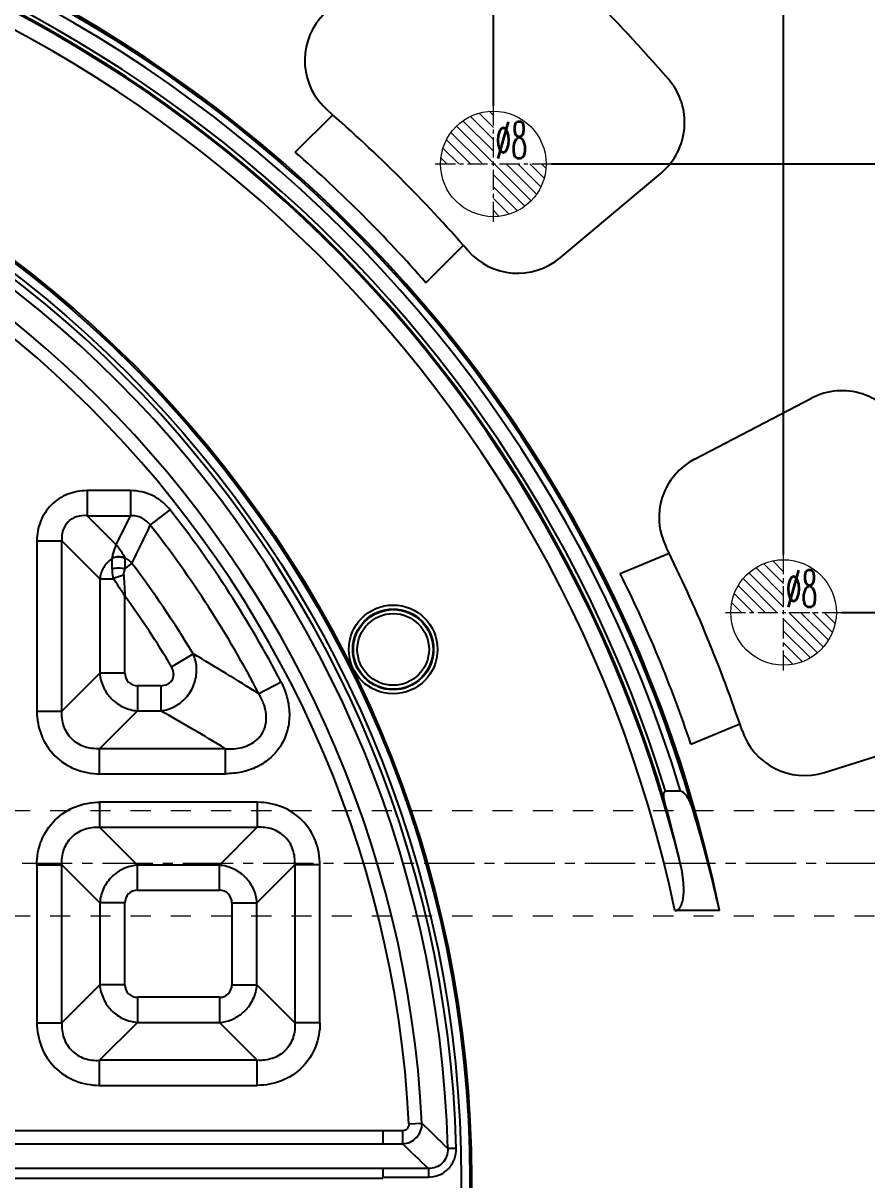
# Model space of a CAD drawing. Header units: millimetres. Extents: x 3054 to 4939, y -1170 to 130.
# Drawn here: x 3602.4 to 3666.4, y -780.7 to -693 of the extents above; entities that cross this region are included whole.
import ezdxf

# ---------------------------------------------------------------- set-up
doc = ezdxf.new("R2010")
doc.units = ezdxf.units.MM
doc.header["$LTSCALE"] = 16.335
doc.header["$PDMODE"] = 3
doc.header["$PDSIZE"] = 0.3125
doc.linetypes.add('CENTER', pattern=[0.6, 0.375, -0.075, 0.075, -0.075])
doc.linetypes.add('HIDDEN', pattern=[0.2, 0.1, -0.1])
doc.layers.get('0').update_dxf_attribs({"linetype": 'CONTINUOUS'})
doc.layers.get('Defpoints').update_dxf_attribs({"linetype": 'CONTINUOUS'})
doc.layers.add('11', color=7, linetype='CONTINUOUS')
doc.layers.add('cool', color=153, linetype='HIDDEN', lineweight=9)
doc.layers.add('epin', color=13, linetype='CONTINUOUS', lineweight=9)
doc.styles.get("Standard").update_dxf_attribs({"font": 'txt', "width": 0.8})
doc.styles.add('TXT05', font='txt.shx', dxfattribs={"width": 0.5, "bigfont": 'gbcbig.shx'})
doc.dimstyles.get("Standard").update_dxf_attribs({"dimtxt": 0.15625, "dimasz": 0.1875, "dimexe": 0.125, "dimexo": 0.0625, "dimtad": 0, "dimtih": 1, "dimtoh": 1, "dimdsep": 46, "dimtxsty": 'Standard', "dimcen": 0.09, "dimadec": 0, "dimazin": 0, "dimtp": 0.01, "dimtm": 0.01, "dimtfac": 1, "dimtofl": 0, "dimtmove": 0, "dimatfit": 3, "dimfxl": 0, "dimtolj": 1, "dimarcsym": 0})

# ---------------------------------------------------------------- blocks, each defined once
blk = doc.blocks.new('epin_ejp_8')
at = {"layer": 'epin'}
h = blk.add_hatch(dxfattribs=at)
h.set_pattern_fill('_ANSI31', color=123, scale=0.2, angle=90, style=0)
h.set_pattern_definition([(135, (-3609.8168, 780.7174), (-0.44901281, -0.44901281), [])])
h.paths.add_polyline_path([(0, 4, 0.414214), (-4, 0), (0, 0)])
h.paths.add_polyline_path([(4, 0), (0, 0), (0, -4, 0.414214)])
at = {"layer": 'epin', "color": 1, "linetype": 'CENTER', "ltscale": 0.248791}
for p, q in [((0, -4.4), (0, 4.4)), ((-4.4, 0), (4.4, 0))]:
    blk.add_line(p, q, dxfattribs=at)
at = {"layer": 'epin'}
blk.add_circle((0, 0), 4, dxfattribs=at)
at = {"layer": 'epin', "color": 6, "style": 'TXT05', "width": 0.5}
blk.add_text('%%c8', height=2.8, dxfattribs=at).set_placement((0.16, 0.4))
blk = doc.blocks.new('*D115')
at = {"color": 4, "lineweight": -2}
blk.add_line((3706.275, -756.718), (3724.555, -756.718), dxfattribs=at)
at = {"layer": 'Defpoints', "color": 0}
for p in [(3706.275, -756.718), (3724.555, -756.718), (3555.085, -785.718)]:
    blk.add_point(p, dxfattribs=at)
at = {"color": 6, "insert": (3731.888, -756.718), "char_height": 5, "attachment_point": 5}
blk.add_mtext('\\A1;29.00', dxfattribs=at)
blk = doc.blocks.new('*D116')
at = {"color": 4, "lineweight": -2}
blk.add_line((3664.481, -737.718), (3724.555, -737.718), dxfattribs=at)
at = {"layer": 'Defpoints', "color": 0}
for p in [(3664.481, -737.718), (3724.555, -737.718), (3555.085, -785.718)]:
    blk.add_point(p, dxfattribs=at)
at = {"color": 6, "insert": (3731.888, -737.718), "char_height": 5, "attachment_point": 5}
blk.add_mtext('\\A1;48.00', dxfattribs=at)
blk = doc.blocks.new('*D117')
at = {"color": 4, "lineweight": -2}
blk.add_line((3642.481, -703.718), (3724.555, -703.718), dxfattribs=at)
at = {"layer": 'Defpoints', "color": 0}
for p in [(3642.481, -703.718), (3724.555, -703.718), (3555.085, -785.718)]:
    blk.add_point(p, dxfattribs=at)
at = {"color": 6, "insert": (3731.888, -703.718), "char_height": 5, "attachment_point": 5}
blk.add_mtext('\\A1;82.00', dxfattribs=at)
blk = doc.blocks.new('*D118')
at = {"color": 4, "lineweight": -2}
blk.add_line((3665.052, -688.718), (3724.555, -688.718), dxfattribs=at)
at = {"layer": 'Defpoints', "color": 0}
for p in [(3665.052, -688.718), (3724.555, -688.718), (3555.085, -785.718)]:
    blk.add_point(p, dxfattribs=at)
at = {"color": 6, "insert": (3731.888, -688.718), "char_height": 5, "attachment_point": 5}
blk.add_mtext('\\A1;97.00', dxfattribs=at)
blk = doc.blocks.new('*D119')
at = {"color": 4, "lineweight": -2}
blk.add_line((3602.481, -674.718), (3724.555, -674.718), dxfattribs=at)
at = {"layer": 'Defpoints', "color": 0}
for p in [(3602.481, -674.718), (3724.555, -674.718), (3555.085, -785.718)]:
    blk.add_point(p, dxfattribs=at)
at = {"color": 6, "insert": (3731.888, -674.718), "char_height": 5, "attachment_point": 5}
blk.add_mtext('\\A1;111.00', dxfattribs=at)
blk = doc.blocks.new('*D120')
at = {"color": 4, "lineweight": -2}
blk.add_line((3559.485, -668.718), (3724.555, -668.718), dxfattribs=at)
at = {"layer": 'Defpoints', "color": 0}
for p in [(3559.485, -668.718), (3724.555, -668.718), (3555.085, -785.718)]:
    blk.add_point(p, dxfattribs=at)
at = {"color": 6, "insert": (3732.555, -668.718), "char_height": 5, "attachment_point": 5}
blk.add_mtext('\\A1;117.00', dxfattribs=at)
blk = doc.blocks.new('*D121')
at = {"color": 4, "lineweight": -2}
for p, q in [((3704.555, -667.718), (3714.555, -661.758)), ((3714.555, -661.758), (3724.555, -661.758)), ((3686.461, -667.718), (3704.555, -667.718))]:
    blk.add_line(p, q, dxfattribs=at)
at = {"layer": 'Defpoints', "color": 0}
for p in [(3724.555, -661.758), (3686.461, -667.718), (3555.085, -785.718)]:
    blk.add_point(p, dxfattribs=at)
at = {"color": 6, "insert": (3732.555, -661.758), "char_height": 5, "attachment_point": 5}
blk.add_mtext('\\A1;118.00', dxfattribs=at)
blk = doc.blocks.new('*D129')
at = {"color": 4, "lineweight": -2}
blk.add_line((3638.081, -699.318), (3638.081, -618.89), dxfattribs=at)
at = {"layer": 'Defpoints', "color": 0}
for p in [(3638.081, -618.89), (3638.081, -699.318), (3555.085, -785.718)]:
    blk.add_point(p, dxfattribs=at)
at = {"color": 6, "insert": (3638.081, -611.556), "char_height": 5, "attachment_point": 5, "rotation": 90}
blk.add_mtext('\\A1;83.00', dxfattribs=at)
blk = doc.blocks.new('*D130')
at = {"color": 4, "lineweight": -2}
blk.add_line((3660.081, -733.318), (3660.081, -618.89), dxfattribs=at)
at = {"layer": 'Defpoints', "color": 0}
for p in [(3660.081, -618.89), (3660.081, -733.318), (3555.085, -785.718)]:
    blk.add_point(p, dxfattribs=at)
at = {"color": 6, "insert": (3660.081, -610.556), "char_height": 5, "attachment_point": 5, "rotation": 90}
blk.add_mtext('\\A1;105.00', dxfattribs=at)
blk = doc.blocks.new('*D131')
at = {"color": 4, "lineweight": -2}
blk.add_line((3683.585, -658.918), (3683.585, -618.89), dxfattribs=at)
at = {"layer": 'Defpoints', "color": 0}
for p in [(3683.585, -618.89), (3683.585, -658.918), (3555.085, -785.718)]:
    blk.add_point(p, dxfattribs=at)
at = {"color": 6, "insert": (3683.585, -609.89), "char_height": 5, "attachment_point": 5, "rotation": 90}
blk.add_mtext('\\A1;128.50', dxfattribs=at)
blk = doc.blocks.new('4')
at = {"layer": '11', "color": 3, "linetype": 'Continuous'}
for p, q in [((-12.852, 216.652), (-13.724, 226.616)), ((12.852, 216.656), (13.724, 226.619)), ((-7, 208.127), (-7, 212.136)), ((7, 208.13), (7, 212.139))]:
    blk.add_line(p, q, dxfattribs=at)
for centre, radius, start, end in [((0.026, 105), 127.366, 85.91485, 94.10934), ((-8.743, 227.051), 5, 94.10934, 185), ((8.743, 227.055), 5, 355, 85.91485), ((-7.871, 217.088), 5, 185, 274.03007), ((7.871, 217.092), 5, 265.99628, 355), ((0.026, 105), 107.366, 85.99628, 94.03007), ((0.026, 105), 103.366, 86.13132, 93.8975)]:
    blk.add_arc(centre, radius, start, end, dxfattribs=at)

msp = doc.modelspace()

# ---------------------------------------------------------------- linework, layer by layer
at = {"layer": '11', "color": 7, "linetype": 'Continuous'}
for p, q in [((3610.582, -728.482), (3607.276, -728.482)), ((3607.276, -728.482), (3607.276, -730.382)), ((3610.582, -728.482), (3610.582, -730.382)), ((3612.075, -731.107), (3613.568, -729.931)), ((3607.276, -730.382), (3610.582, -730.382)), ((3607.276, -730.382), (3609.495, -732.601)), ((3609.495, -732.601), (3610.582, -730.382)), ((3603.475, -732.283), (3603.475, -745.19)), ((3603.475, -732.283), (3605.375, -732.283)), ((3605.375, -745.19), (3605.375, -732.283)), ((3608.248, -735.156), (3605.375, -732.283)), ((3609.171, -734.414), (3609.171, -733.626)), ((3610.15, -733.627), (3610.149, -734.414)), ((3610.149, -734.414), (3610.686, -734.007)), ((3608.248, -735.156), (3609.281, -735.156)), ((3608.248, -735.156), (3608.248, -742.317)), ((3610.149, -742.317), (3610.149, -736.474)), ((3613.69, -741.827), (3615.318, -740.847)), ((3605.375, -745.19), (3608.248, -742.317)), ((3610.149, -742.317), (3608.248, -742.317)), ((3612.876, -743.268), (3611.099, -743.268)), ((3611.099, -743.268), (3611.099, -745.168)), ((3612.876, -743.268), (3612.876, -745.168)), ((3621.991, -743.008), (3620.303, -743.881)), ((3603.475, -745.19), (3605.375, -745.19)), ((3611.099, -745.168), (3608.226, -748.041)), ((3611.099, -745.168), (3612.876, -745.168)), ((3617.77, -748.041), (3608.226, -748.041)), ((3608.226, -749.942), (3608.226, -748.041)), ((3617.771, -749.942), (3617.771, -748.041)), ((3608.226, -749.942), (3617.771, -749.942)), ((3652.277, -751.273), (3651.14, -751.273)), ((3620.184, -752.099), (3608.226, -752.099)), ((3608.226, -752.099), (3608.226, -754)), ((3620.184, -752.099), (3620.184, -754)), ((3608.226, -754), (3620.184, -754)), ((3608.226, -754), (3611.099, -756.873)), ((3617.311, -756.873), (3620.184, -754)), ((3603.475, -756.85), (3605.375, -756.85)), ((3603.475, -756.85), (3603.475, -768.808)), ((3605.375, -768.808), (3605.375, -756.85)), ((3608.248, -759.723), (3605.375, -756.85)), ((3617.311, -756.873), (3611.099, -756.873)), ((3611.099, -758.773), (3611.099, -756.873)), ((3617.311, -758.773), (3617.311, -756.873)), ((3623.034, -756.85), (3620.161, -759.723)), ((3624.935, -756.85), (3623.034, -756.85)), ((3623.034, -756.85), (3623.034, -768.808)), ((3624.935, -768.808), (3624.935, -756.85)), ((3611.099, -758.773), (3617.311, -758.773)), ((3610.149, -759.723), (3608.248, -759.723)), ((3608.248, -759.723), (3608.248, -765.935)), ((3610.149, -765.935), (3610.149, -759.723)), ((3618.261, -759.723), (3620.161, -759.723)), ((3618.261, -759.723), (3618.261, -765.935)), ((3620.161, -765.935), (3620.161, -759.723)), ((3655.219, -760.318), (3651.842, -760.318)), ((3605.375, -768.808), (3608.248, -765.935)), ((3610.149, -765.935), (3608.248, -765.935)), ((3618.261, -765.935), (3620.161, -765.935)), ((3620.161, -765.935), (3623.034, -768.808)), ((3617.311, -766.885), (3611.099, -766.885)), ((3611.099, -766.885), (3611.099, -768.786)), ((3617.311, -766.885), (3617.311, -768.786)), ((3603.475, -768.808), (3605.375, -768.808)), ((3611.099, -768.786), (3608.226, -771.659)), ((3611.099, -768.786), (3617.311, -768.786)), ((3620.184, -771.659), (3617.311, -768.786)), ((3624.935, -768.808), (3623.034, -768.808)), ((3620.184, -771.659), (3608.226, -771.659)), ((3608.226, -773.559), (3608.226, -771.659)), ((3620.184, -773.559), (3620.184, -771.659)), ((3608.226, -773.559), (3620.184, -773.559)), ((3631.679, -776.482), (3632.667, -776.431)), ((3631.192, -776.995), (3555.773, -776.994)), ((3629.703, -776.995), (3629.703, -777.984)), ((3631.192, -776.995), (3631.192, -777.984)), ((3555.769, -777.984), (3631.192, -777.984)), ((3635.272, -778.333), (3634.629, -778.351)), ((3633.153, -779.869), (3553.903, -779.855)), ((3629.703, -779.869), (3629.703, -780.512)), ((3633.153, -779.869), (3633.153, -780.512)), ((3553.903, -780.597), (3629.703, -780.597)), ((3629.703, -780.512), (3633.153, -780.512)), ((3629.703, -780.597), (3629.703, -780.512))]:
    msp.add_line(p, q, dxfattribs=at)
for centre, radius in [((3549.081, -780.718), 87.342), ((3549.081, -780.718), 87.216), ((3549.081, -780.718), 86.564), ((3630.486, -740.518), 3.364), ((3630.486, -740.518), 3.062), ((3630.486, -740.518), 3.02), ((3630.486, -740.518), 2.719)]:
    msp.add_circle(centre, radius, dxfattribs=at)
for centre, radius, start, end in [((3555.111, -780.718), 102.166, 11.51801, 171.23114), ((3555.111, -780.718), 102.032, 15.93718, 173.82065), ((3555.111, -780.718), 101.53, 16.85876, 173.82581), ((3555.111, -780.718), 100.442, 17.04696, 159.08959), ((3555.111, -780.718), 100.141, 16.58737, 159.08959), ((3555.111, -780.718), 100.057, 13.76735, 158.94397), ((3555.111, -780.718), 98.859, 11.90883, 158.81116), ((3549.081, -780.718), 85.581, 1.58486, 88.41514), ((3549.081, -780.718), 86.224, 1.58486, 88.41514), ((3549.083, -780.718), 83.694, 2.93581, 87.06419), ((3549.083, -780.718), 82.705, 2.93581, 87.06419), ((3549.081, -780.718), 82.085, 27.34893, 38.22237), ((3275.609, -571.747), 372.297, 334.16155, 334.65651), ((3549.081, -780.718), 80.184, 27.34895, 38.22238), ((3549.081, -780.718), 77.311, 31.04547, 37.1705), ((3511.819, -800.243), 117.198, 32.96437, 33.73615), ((3549.081, -780.718), 75.411, 31.04547, 35.92336), ((3523.124, -897.952), 182.159, 57.75874, 59.59417), ((3612.642, -742.072), 2.943, 3.74476, 24.59595), ((3527.613, -896.033), 173.292, 58.65007, 60.52666), ((3611.477, -760.183), 3.358, 128.37421, 133.21879), ((3616.933, -765.476), 3.358, 308.37421, 313.21879), ((3468.667, -946.008), 235.907, 45.2911, 45.95778), ((3471.852, -945.688), 231.331, 45.79144, 46.46507)]:
    msp.add_arc(centre, radius, start, end, dxfattribs=at)
for centre, major_axis, start_param, end_param in [((3555.111, -778.977), (0, 99.672), -1.347514, -1.298077), ((3555.111, -782.51), (0, 102.553), -1.352681, -1.275882)]:
    msp.add_ellipse(centre, major_axis=major_axis, ratio=0.999847, start_param=start_param, end_param=end_param, dxfattribs=at)
for points, knots in [([(3607.276, -728.482), (3606.779, -728.491), (3605.775, -728.659), (3604.492, -729.499), (3603.654, -730.782), (3603.483, -731.786), (3603.475, -732.283)], [0, 0, 0, 0, 0.25013, 0.500016, 0.749893, 1, 1, 1, 1]), ([(3613.568, -729.931), (3613.391, -729.707), (3612.987, -729.294), (3612.019, -728.681), (3611.15, -728.482), (3610.582, -728.482)], [0, 0, 0, 0, 0.25067, 0.501517, 1, 1, 1, 1]), ([(3607.276, -730.382), (3607.013, -730.359), (3606.485, -730.4), (3605.796, -730.802), (3605.394, -731.491), (3605.352, -732.02), (3605.375, -732.283)], [0, 0, 0, 0, 0.255854, 0.499995, 0.744139, 1, 1, 1, 1]), ([(3612.075, -731.107), (3611.905, -730.878), (3611.563, -730.583), (3611.015, -730.398), (3610.725, -730.377), (3610.582, -730.382)], [0, 0, 0, 0, 0.498466, 0.749519, 1, 1, 1, 1]), ([(3609.189, -733.574), (3609.213, -733.476), (3609.299, -733.147), (3609.403, -732.823), (3609.495, -732.601)], [0, 0, 0, 0, 0.294602, 1, 1, 1, 1]), ([(3609.495, -732.601), (3609.552, -732.663), (3609.8, -732.957), (3610.003, -733.285), (3610.143, -733.55)], [0, 0, 0, 0, 0.219285, 1, 1, 1, 1]), ([(3609.171, -733.626), (3608.919, -733.802), (3608.487, -734.26), (3608.28, -734.856), (3608.248, -735.156)], [0, 0, 0, 0, 0.505655, 1, 1, 1, 1]), ([(3610.149, -733.626), (3609.999, -733.553), (3609.66, -733.478), (3609.322, -733.553), (3609.171, -733.626)], [0, 0, 0, 0, 0.5, 1, 1, 1, 1]), ([(3610.135, -733.568), (3609.985, -733.519), (3609.664, -733.481), (3609.345, -733.532), (3609.196, -733.589)], [0, 0, 0, 0, 0.497188, 1, 1, 1, 1]), ([(3610.149, -734.414), (3609.989, -734.377), (3609.66, -734.345), (3609.331, -734.377), (3609.171, -734.414)], [0, 0, 0, 0, 0.499947, 1, 1, 1, 1]), ([(3609.171, -734.414), (3609.171, -734.475), (3609.179, -734.725), (3609.221, -734.976), (3609.281, -735.156)], [0, 0, 0, 0, 0.241692, 1, 1, 1, 1]), ([(3610.133, -734.426), (3610.117, -734.46), (3610.097, -734.536), (3610.061, -734.69), (3610.044, -734.813), (3610.05, -734.895)], [0, 0, 0, 0, 0.236818, 0.484657, 1, 1, 1, 1]), ([(3610.062, -734.895), (3610.001, -734.911), (3609.739, -734.989), (3609.481, -735.078), (3609.286, -735.156)], [0, 0, 0, 0, 0.230632, 1, 1, 1, 1]), ([(3610.062, -734.895), (3610.07, -735.025), (3610.102, -735.551), (3610.125, -736.078), (3610.149, -736.474)], [0, 0, 0, 0, 0.24639, 1, 1, 1, 1]), ([(3608.248, -742.317), (3608.273, -742.679), (3608.459, -743.402), (3609.099, -744.317), (3610.014, -744.957), (3610.738, -745.143), (3611.099, -745.168)], [0, 0, 0, 0, 0.248694, 0.500007, 0.751316, 1, 1, 1, 1]), ([(3610.149, -742.317), (3610.149, -742.561), (3610.341, -743.076), (3610.856, -743.268), (3611.099, -743.268)], [0, 0, 0, 0, 0.500164, 1, 1, 1, 1]), ([(3612.875, -745.168), (3613.253, -745.127), (3614.009, -744.883), (3614.924, -744.12), (3615.502, -743.068), (3615.605, -742.269), (3615.579, -741.88)], [0, 0, 0, 0, 0.24481, 0.495832, 0.749339, 1, 1, 1, 1]), ([(3612.876, -743.268), (3613.045, -743.258), (3613.303, -743.204), (3613.589, -743.013), (3613.758, -742.816), (3613.848, -742.571), (3613.85, -742.311), (3613.788, -742.063), (3613.73, -741.902), (3613.69, -741.827)], [0, 0, 0, 0, 0.248987, 0.374276, 0.499938, 0.624903, 0.74997, 0.875137, 1, 1, 1, 1]), ([(3621.991, -743.008), (3622.18, -743.374), (3622.48, -744.152), (3622.67, -745.387), (3622.533, -746.634), (3622.045, -747.793), (3621.239, -748.757), (3620.197, -749.454), (3619.012, -749.859), (3618.184, -749.933), (3617.771, -749.942)], [0, 0, 0, 0, 0.124949, 0.249991, 0.374956, 0.500017, 0.625012, 0.750065, 0.874968, 1, 1, 1, 1]), ([(3620.766, -744.934), (3620.741, -744.841), (3620.627, -744.473), (3620.455, -744.125), (3620.303, -743.881)], [0, 0, 0, 0, 0.251157, 1, 1, 1, 1]), ([(3603.475, -745.19), (3603.475, -745.811), (3603.705, -747.066), (3604.744, -748.673), (3606.35, -749.714), (3607.605, -749.942), (3608.226, -749.942)], [0, 0, 0, 0, 0.25017, 0.500034, 0.749869, 1, 1, 1, 1]), ([(3608.226, -748.041), (3607.847, -748.064), (3607.259, -748), (3606.558, -747.678), (3605.948, -747.2), (3605.435, -746.35), (3605.352, -745.57), (3605.375, -745.19)], [0, 0, 0, 0, 0.248848, 0.374736, 0.500916, 0.751281, 1, 1, 1, 1]), ([(3617.771, -748.041), (3618.196, -748.074), (3618.852, -748.035), (3619.661, -747.733), (3620.206, -747.365), (3620.619, -746.847), (3620.848, -746.226), (3620.891, -745.571), (3620.821, -745.142), (3620.766, -744.934)], [0, 0, 0, 0, 0.246897, 0.37178, 0.497546, 0.623754, 0.749771, 0.875297, 1, 1, 1, 1]), ([(3651.084, -752.13), (3651.063, -752.056), (3651.028, -751.906), (3650.999, -751.715), (3650.995, -751.562), (3651.002, -751.465), (3651.019, -751.39), (3651.039, -751.335), (3651.079, -751.288), (3651.119, -751.273), (3651.14, -751.273)], [0, 0, 0, 0, 0.248874, 0.497256, 0.62137, 0.745491, 0.807701, 0.870692, 0.934542, 1, 1, 1, 1]), ([(3653.222, -752.702), (3653.179, -752.562), (3653.084, -752.284), (3652.896, -751.886), (3652.695, -751.571), (3652.494, -751.356), (3652.353, -751.273), (3652.277, -751.273)], [0, 0, 0, 0, 0.247587, 0.496066, 0.746081, 0.871909, 1, 1, 1, 1]), ([(3603.475, -756.85), (3603.475, -756.229), (3603.7, -754.973), (3604.744, -753.368), (3606.349, -752.324), (3607.605, -752.099), (3608.226, -752.099)], [0, 0, 0, 0, 0.250142, 0.50001, 0.749874, 1, 1, 1, 1]), ([(3624.935, -756.85), (3624.924, -756.23), (3624.713, -754.974), (3623.664, -753.37), (3622.06, -752.323), (3620.804, -752.109), (3620.184, -752.099)], [0, 0, 0, 0, 0.250132, 0.500023, 0.749897, 1, 1, 1, 1]), ([(3605.375, -756.85), (3605.353, -756.47), (3605.434, -755.69), (3606.045, -754.669), (3607.066, -754.059), (3607.847, -753.977), (3608.226, -754)], [0, 0, 0, 0, 0.249312, 0.500091, 0.750812, 1, 1, 1, 1]), ([(3623.034, -756.85), (3623.058, -756.464), (3622.972, -755.683), (3622.36, -754.674), (3621.351, -754.062), (3620.57, -753.976), (3620.184, -754)], [0, 0, 0, 0, 0.25377, 0.499999, 0.746229, 1, 1, 1, 1]), ([(3611.099, -756.873), (3610.791, -756.894), (3610.176, -757.031), (3609.634, -757.354), (3609.392, -757.55)], [0, 0, 0, 0, 0.497786, 1, 1, 1, 1]), ([(3620.161, -759.723), (3620.137, -759.362), (3619.95, -758.638), (3619.311, -757.723), (3618.396, -757.084), (3617.672, -756.897), (3617.311, -756.873)], [0, 0, 0, 0, 0.248694, 0.500007, 0.751316, 1, 1, 1, 1]), ([(3651.842, -760.318), (3651.923, -760.318), (3652.085, -760.264), (3652.244, -760.081), (3652.346, -759.869), (3652.416, -759.648), (3652.463, -759.422), (3652.503, -759.117), (3652.52, -758.733), (3652.504, -758.272), (3652.444, -757.661), (3652.361, -757.206), (3652.293, -756.907)], [0, 0, 0, 0, 0.06522, 0.128898, 0.191825, 0.2542, 0.31647, 0.378634, 0.502832, 0.627031, 0.751285, 1, 1, 1, 1]), ([(3609.178, -757.736), (3608.909, -757.996), (3608.465, -758.616), (3608.273, -759.354), (3608.248, -759.723)], [0, 0, 0, 0, 0.502569, 1, 1, 1, 1]), ([(3611.099, -758.773), (3610.856, -758.773), (3610.341, -758.965), (3610.149, -759.48), (3610.149, -759.723)], [0, 0, 0, 0, 0.500164, 1, 1, 1, 1]), ([(3618.261, -759.723), (3618.261, -759.48), (3618.069, -758.965), (3617.554, -758.773), (3617.311, -758.773)], [0, 0, 0, 0, 0.500164, 1, 1, 1, 1]), ([(3608.248, -765.935), (3608.273, -766.296), (3608.459, -767.02), (3609.099, -767.935), (3610.014, -768.575), (3610.738, -768.761), (3611.099, -768.786)], [0, 0, 0, 0, 0.248694, 0.500007, 0.751316, 1, 1, 1, 1]), ([(3610.149, -765.935), (3610.149, -766.178), (3610.341, -766.693), (3610.856, -766.885), (3611.099, -766.885)], [0, 0, 0, 0, 0.500164, 1, 1, 1, 1]), ([(3617.311, -766.885), (3617.554, -766.885), (3618.069, -766.693), (3618.261, -766.178), (3618.261, -765.935)], [0, 0, 0, 0, 0.500164, 1, 1, 1, 1]), ([(3619.232, -767.922), (3619.501, -767.662), (3619.945, -767.043), (3620.136, -766.304), (3620.161, -765.935)], [0, 0, 0, 0, 0.502569, 1, 1, 1, 1]), ([(3603.475, -768.808), (3603.486, -769.429), (3603.697, -770.684), (3604.746, -772.288), (3606.35, -773.335), (3607.605, -773.549), (3608.226, -773.559)], [0, 0, 0, 0, 0.250132, 0.500023, 0.749897, 1, 1, 1, 1]), ([(3605.375, -768.808), (3605.352, -769.194), (3605.438, -769.975), (3606.05, -770.984), (3607.059, -771.596), (3607.84, -771.682), (3608.226, -771.659)], [0, 0, 0, 0, 0.25377, 0.499999, 0.746229, 1, 1, 1, 1]), ([(3617.311, -768.786), (3617.618, -768.764), (3618.234, -768.627), (3618.776, -768.304), (3619.017, -768.108)], [0, 0, 0, 0, 0.497786, 1, 1, 1, 1]), ([(3624.935, -768.808), (3624.935, -769.429), (3624.71, -770.685), (3623.666, -772.29), (3622.061, -773.334), (3620.805, -773.559), (3620.184, -773.559)], [0, 0, 0, 0, 0.250142, 0.50001, 0.749874, 1, 1, 1, 1]), ([(3623.034, -768.808), (3623.057, -769.188), (3622.975, -769.968), (3622.364, -770.989), (3621.343, -771.599), (3620.563, -771.681), (3620.184, -771.659)], [0, 0, 0, 0, 0.249314, 0.500091, 0.750812, 1, 1, 1, 1]), ([(3631.192, -777.984), (3631.388, -777.98), (3631.784, -777.889), (3632.274, -777.535), (3632.602, -777.027), (3632.673, -776.628), (3632.667, -776.431)], [0, 0, 0, 0, 0.249501, 0.500004, 0.750504, 1, 1, 1, 1]), ([(3631.679, -776.482), (3631.68, -776.548), (3631.662, -776.681), (3631.558, -776.854), (3631.389, -776.967), (3631.257, -776.992), (3631.192, -776.995)], [0, 0, 0, 0, 0.250037, 0.499988, 0.749995, 1, 1, 1, 1]), ([(3633.153, -780.512), (3633.434, -780.512), (3634.002, -780.401), (3634.718, -779.915), (3635.184, -779.185), (3635.28, -778.614), (3635.272, -778.333)], [0, 0, 0, 0, 0.250012, 0.500024, 0.75002, 1, 1, 1, 1]), ([(3634.629, -778.351), (3634.637, -778.547), (3634.573, -778.947), (3634.254, -779.464), (3633.747, -779.797), (3633.349, -779.872), (3633.153, -779.869)], [0, 0, 0, 0, 0.249805, 0.500048, 0.750235, 1, 1, 1, 1])]:
    msp.add_open_spline(points, degree=3, knots=knots, dxfattribs=at)
for points in [[(3609.178, -733.641), (3609.185, -733.624), (3609.192, -733.607), (3609.196, -733.589)], [(3610.145, -733.551), (3610.15, -733.576), (3610.152, -733.601), (3610.15, -733.627)], [(3610.686, -734.007), (3610.534, -733.827), (3610.348, -733.671), (3610.145, -733.551)]]:
    msp.add_open_spline(points, degree=3, dxfattribs=at)
at = {"layer": 'cool', "ltscale": 0.932966}
for p, q in [((3409.415, -752.718), (3700.755, -752.718)), ((3409.415, -760.718), (3700.755, -760.718))]:
    msp.add_line(p, q, dxfattribs=at)
at = {"layer": 'cool', "color": 1, "linetype": 'CENTER', "ltscale": 0.621977}
msp.add_line((3395.085, -756.718), (3715.085, -756.718), dxfattribs=at)

# ---------------------------------------------------------------- block references
for p, rotation in [((3480.846, -854.946), 314.9999999999908), ((3458.093, -820.876), 292.4999999999912)]:
    msp.add_blockref('4', p, dxfattribs=dict(rotation=rotation))
at = {"layer": 'epin'}
for p in [(3638.081, -703.718), (3660.081, -737.718)]:
    msp.add_blockref('epin_ejp_8', p, dxfattribs=at)

# ---------------------------------------------------------------- dimensions: what is measured, and where the dimension line sits
for feature_location, offset, dtype, picture, middle in [((3683.585, -658.918), (0, 40.029), 1, '*D131', (3683.585, -609.89)), ((3660.081, -733.318), (0, 114.429), 1, '*D130', (3660.081, -610.556)), ((3638.081, -699.318), (0, 80.429), 1, '*D129', (3638.081, -611.556)), ((3686.461, -667.718), (38.094, 5.961), 0, '*D121', (3732.555, -661.758)), ((3559.485, -668.718), (165.07, 0), 0, '*D120', (3732.555, -668.718)), ((3602.481, -674.718), (122.074, 0), 0, '*D119', (3731.888, -674.718)), ((3665.052, -688.718), (59.503, 0), 0, '*D118', (3731.888, -688.718)), ((3642.481, -703.718), (82.074, 0), 0, '*D117', (3731.888, -703.718)), ((3664.481, -737.718), (60.074, 0), 0, '*D116', (3731.888, -737.718)), ((3706.275, -756.718), (18.28, 0), 0, '*D115', (3731.888, -756.718))]:
    dim = msp.add_ordinate_dim(feature_location=feature_location, offset=offset, dtype=dtype, origin=(3555.085, -785.718), dimstyle='Standard', override={"dimtxt": 5, "dimasz": 5, "dimexe": 0, "dimexo": 0, "dimgap": 0, "dimtih": 0, "dimtoh": 0, "dimzin": 0, "dimcen": 0, "dimclrd": 4, "dimclre": 4, "dimclrt": 6, "dimadec": 2, "dimtp": 0, "dimtm": 0, "dimtzin": 0})
    dim.commit()
    dim.dimension.update_dxf_attribs({"geometry": picture, "text_midpoint": middle})

doc.saveas('drawing.dxf')
